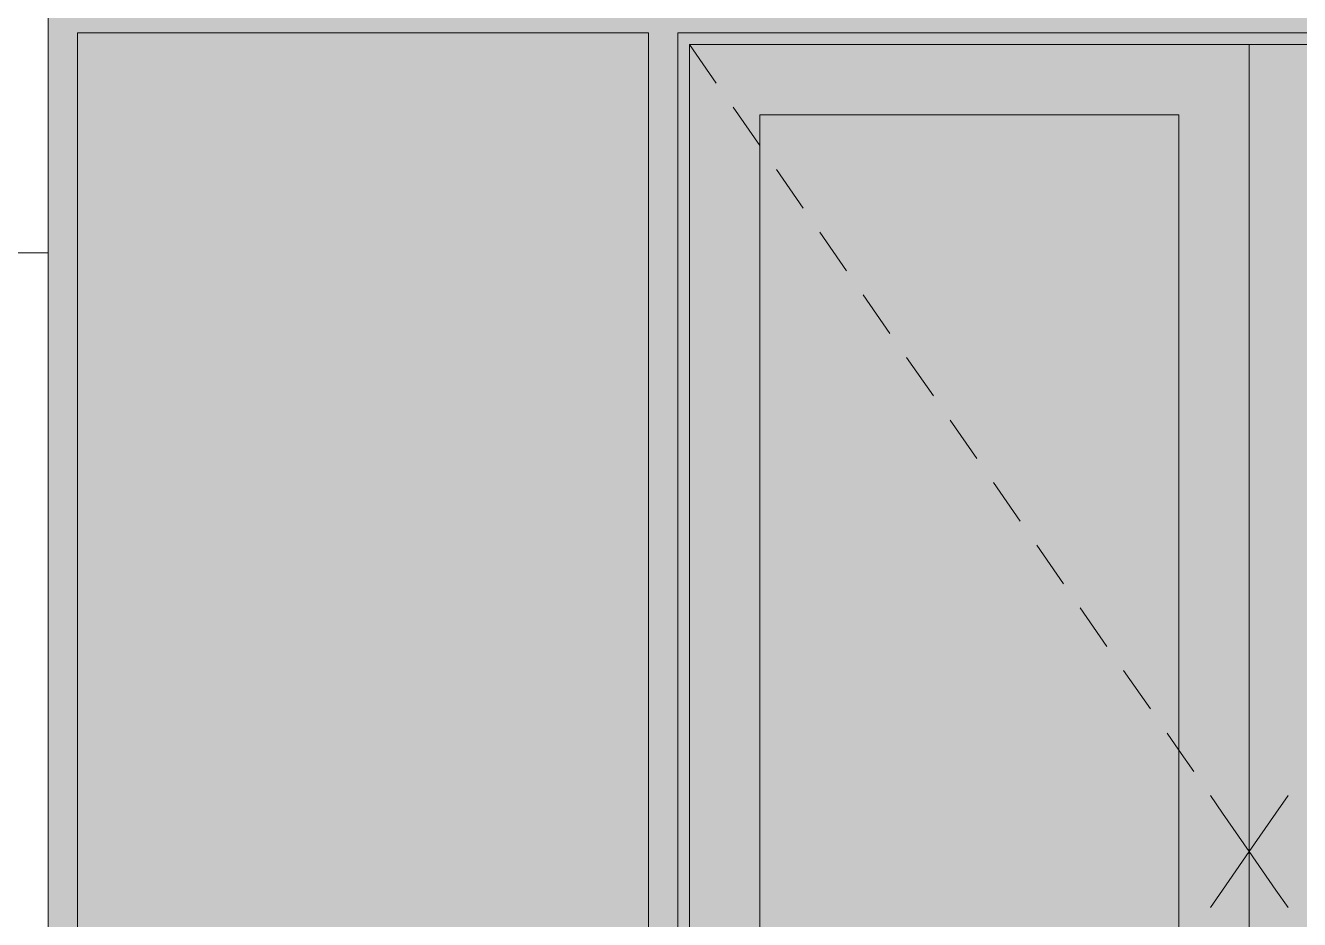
# Model space of a CAD drawing. Header units: millimetres. Extents: x 1499747 to 4230374, y -28481 to 441852.
# Drawn here: x 4137387 to 4139561, y 365090 to 366616 of the extents above; entities that cross this region are included whole.
import ezdxf

# ---------------------------------------------------------------- set-up
doc = ezdxf.new("R2010")
doc.units = ezdxf.units.MM
doc.header["$MEASUREMENT"] = 0
doc.layers.add('Чертеж и Рисунок', color=7, linetype='Continuous')

msp = doc.modelspace()

# ---------------------------------------------------------------- hatches: boundary and pattern name
at = {"layer": 'Чертеж и Рисунок', "linetype": 'Continuous', "lineweight": 0, "true_color": 0x4b4e54}
for points in [[(4138220.25047, 366603.3605), (4138220.25047, 366653.36058), (4137475.24933, 366653.36058), (4137425.24926, 366628.36054), (4137475.24933, 366603.3605)], [(4138450.25082, 366653.36058), (4138220.25047, 366653.36058), (4138220.25047, 366603.3605), (4138450.25082, 366603.3605), (4138475.25086, 366628.36054)], [(4139040.25172, 366603.3605), (4139040.25172, 366653.36058), (4138500.2509, 366653.36058), (4138475.25086, 366628.36054), (4138500.2509, 366603.3605)], [(4139040.25172, 366603.3605), (4139860.25298, 366603.3605), (4139860.25298, 366653.36058), (4139040.25172, 366653.36058)], [(4137475.24933, 366603.3605), (4137425.24926, 366628.36054), (4137425.24926, 366093.35972), (4137475.24933, 366093.35972)], [(4138450.25082, 366093.35972), (4138500.2509, 366093.35972), (4138500.2509, 366603.3605), (4138475.25086, 366628.36054), (4138450.25082, 366603.3605)], [(4137425.24926, 365623.359), (4137475.24933, 365623.359), (4137475.24933, 366093.35972), (4137425.24926, 366093.35972)], [(4138450.25082, 366093.35972), (4138450.25082, 365623.359), (4138500.2509, 365623.359), (4138500.2509, 366093.35972)], [(4137425.24926, 364333.35703), (4137475.24933, 364333.35703), (4137475.24933, 365623.359), (4137425.24926, 365623.359)], [(4138500.2509, 364333.35703), (4138500.2509, 365623.359), (4138450.25082, 365623.359), (4138450.25082, 364333.35703)]]:
    msp.add_hatch(color=251, dxfattribs=at).paths.add_polyline_path(points)
at = {"layer": 'Чертеж и Рисунок', "linetype": 'Continuous', "lineweight": 0, "true_color": 0x84adf9}
for points in [[(4137475.24933, 363878.35634), (4138425.25078, 363878.35634), (4138440.25081, 363863.35631), (4138450.25082, 363863.35631), (4138450.25082, 365623.359), (4138450.25082, 366093.35972), (4138450.25082, 366603.3605), (4137475.24933, 366603.3605)], [(4139355.2522, 363948.35644), (4139355.2522, 366463.36029), (4138640.25111, 366463.36029), (4138640.25111, 363948.35644)]]:
    msp.add_hatch(color=161, dxfattribs=at).paths.add_polyline_path(points)
at = {"layer": 'Чертеж и Рисунок', "linetype": 'Continuous', "lineweight": 0, "true_color": 0x2e2e2e}
for points in [[(4138500.2509, 363828.35626), (4138520.25093, 363828.35626), (4138520.25093, 366583.36047), (4138500.2509, 366603.3605)], [(4140450.25388, 366603.3605), (4138500.2509, 366603.3605), (4138520.25093, 366583.36047), (4140430.25385, 366583.36047)], [(4138520.25093, 363828.35626), (4138640.25111, 363948.35644), (4138640.25111, 366463.36029), (4138520.25093, 366583.36047)], [(4139475.25239, 366583.36047), (4138520.25093, 366583.36047), (4138640.25111, 366463.36029), (4139355.2522, 366463.36029)], [(4139475.25239, 366583.36047), (4139595.25257, 366463.36029), (4140310.25366, 366463.36029), (4140430.25385, 366583.36047)]]:
    msp.add_hatch(color=250, dxfattribs=at).paths.add_polyline_path(points)
h = msp.add_hatch(color=250, dxfattribs=at)
h.paths.add_polyline_path([(4139355.2522, 366463.3603), (4139355.2522, 363948.35643), (4139475.25237, 363828.35626), (4139475.25237, 366583.36047)])
h.paths.add_polyline_path([(4139398.25226, 364978.35803), (4139398.65228, 364983.05804), (4139399.85226, 364987.65805), (4139401.85227, 364991.85804), (4139404.55227, 364995.75805), (4139407.8523, 364999.05804), (4139411.75227, 365001.75804), (4139415.9523, 365003.75805), (4139420.55231, 365004.95807), (4139425.25232, 365005.35804), (4139429.95233, 365004.95807), (4139434.45234, 365003.75805), (4139438.75233, 365001.75804), (4139442.55234, 364999.05804), (4139445.95233, 364995.75805), (4139448.65234, 364991.85804), (4139450.55234, 364987.65805), (4139451.85236, 364983.05804), (4139452.25234, 364978.35803), (4139451.85236, 364973.75802), (4139450.55234, 364969.15801), (4139448.65234, 364964.85798), (4139445.95233, 364961.05801), (4139442.55234, 364957.75798), (4139438.75233, 364955.05798), (4139435.25233, 364953.35798), (4139435.25233, 364703.45759), (4139438.75233, 364701.7576), (4139442.55234, 364699.0576), (4139445.95233, 364695.75757), (4139448.65234, 364691.85759), (4139450.55234, 364687.65756), (4139451.85236, 364683.05755), (4139452.25234, 364678.35754), (4139451.85236, 364673.75753), (4139450.55234, 364669.15753), (4139448.65234, 364664.85753), (4139445.95233, 364661.05752), (4139442.55234, 364657.75753), (4139438.75233, 364655.05753), (4139434.45234, 364653.05752), (4139429.95233, 364651.85751), (4139425.25232, 364651.35752), (4139420.55231, 364651.85751), (4139415.9523, 364653.05752), (4139411.75227, 364655.05753), (4139407.8523, 364657.75753), (4139404.55227, 364661.05752), (4139401.85227, 364664.85753), (4139399.85226, 364669.15753), (4139398.65228, 364673.75753), (4139398.25226, 364678.35754), (4139398.65228, 364683.05755), (4139399.85226, 364687.65756), (4139401.85227, 364691.85759), (4139404.55227, 364695.75757), (4139407.8523, 364699.0576), (4139411.75227, 364701.7576), (4139415.25231, 364703.45759), (4139415.25231, 364953.35798), (4139411.75227, 364955.05798), (4139407.8523, 364957.75798), (4139404.55227, 364961.05801), (4139401.85227, 364964.85798), (4139399.85226, 364969.15801), (4139398.65228, 364973.75802)], flags=0)
h = msp.add_hatch(color=250, dxfattribs=at)
h.paths.add_polyline_path([(4139475.25239, 366583.36047), (4139475.25239, 363828.35626), (4139595.25256, 363948.35643), (4139595.25256, 366463.3603)])
h.paths.add_polyline_path([(4139498.25243, 364678.35754), (4139498.65244, 364683.05755), (4139499.85242, 364687.65756), (4139501.85243, 364691.85759), (4139504.55243, 364695.75757), (4139507.85246, 364699.0576), (4139511.75243, 364701.7576), (4139515.25243, 364703.45759), (4139515.25243, 364953.35798), (4139511.75243, 364955.05798), (4139507.85246, 364957.75798), (4139504.55243, 364961.05801), (4139501.85243, 364964.85798), (4139499.85242, 364969.15801), (4139498.65244, 364973.75802), (4139498.25243, 364978.35803), (4139498.65244, 364983.05804), (4139499.85242, 364987.65805), (4139501.85243, 364991.85804), (4139504.55243, 364995.75805), (4139507.85246, 364999.05804), (4139511.75243, 365001.75804), (4139515.95246, 365003.75805), (4139520.55247, 365004.95807), (4139525.25248, 365005.35804), (4139529.95245, 365004.95807), (4139534.4525, 365003.75805), (4139538.75249, 365001.75804), (4139542.5525, 364999.05804), (4139545.9525, 364995.75805), (4139548.6525, 364991.85804), (4139550.5525, 364987.65805), (4139551.85252, 364983.05804), (4139552.2525, 364978.35803), (4139551.85252, 364973.75802), (4139550.5525, 364969.15801), (4139548.6525, 364964.85798), (4139545.9525, 364961.05801), (4139542.5525, 364957.75798), (4139538.75249, 364955.05798), (4139535.25249, 364953.35798), (4139535.25249, 364703.45759), (4139538.75249, 364701.7576), (4139542.5525, 364699.0576), (4139545.9525, 364695.75757), (4139548.6525, 364691.85759), (4139550.5525, 364687.65756), (4139551.85252, 364683.05755), (4139552.2525, 364678.35754), (4139551.85252, 364673.75753), (4139550.5525, 364669.15753), (4139548.6525, 364664.85753), (4139545.9525, 364661.05752), (4139542.5525, 364657.75753), (4139538.75249, 364655.05753), (4139534.4525, 364653.05752), (4139529.95245, 364651.85751), (4139525.25248, 364651.35752), (4139520.55247, 364651.85751), (4139515.95246, 364653.05752), (4139511.75243, 364655.05753), (4139507.85246, 364657.75753), (4139504.55243, 364661.05752), (4139501.85243, 364664.85753), (4139499.85242, 364669.15753), (4139498.65244, 364673.75753)], flags=0)

# ---------------------------------------------------------------- linework, layer by layer
at = {"layer": 'Чертеж и Рисунок', "color": 7, "linetype": 'Continuous', "lineweight": 5}
for points in [[(4137425.24926, 363828.35626), (4137425.24926, 368078.36275)], [(4137475.24933, 366093.35972), (4137475.24933, 366603.3605)], [(4138220.25047, 366603.3605), (4137475.24933, 366603.3605)], [(4138450.25082, 366603.3605), (4138220.25047, 366603.3605)], [(4138450.25082, 366093.35972), (4138450.25082, 366603.3605)], [(4138500.2509, 366093.35972), (4138500.2509, 366603.3605)], [(4139040.25172, 366603.3605), (4138500.2509, 366603.3605)], [(4139860.25298, 366603.3605), (4139040.25172, 366603.3605)], [(4138520.25093, 363828.35626), (4138520.25093, 366583.36047)], [(4138520.25093, 366583.36047), (4139475.25239, 366583.36047)], [(4139475.25239, 366583.36047), (4139475.25239, 363828.35626)], [(4139475.25239, 366583.36047), (4140430.25385, 366583.36047)], [(4138640.25111, 366463.36029), (4138640.25111, 363948.35644)], [(4139355.2522, 366463.36029), (4138640.25111, 366463.36029)], [(4139355.2522, 363948.35644), (4139355.2522, 366463.36029)], [(4137475.24933, 365623.359), (4137475.24933, 366093.35972)], [(4138450.25082, 365623.359), (4138450.25082, 366093.35972)], [(4138500.2509, 365623.359), (4138500.2509, 366093.35972)], [(4137475.24933, 364333.35703), (4137475.24933, 365623.359)], [(4138450.25082, 365623.359), (4138450.25082, 364333.35703)], [(4138500.2509, 365623.359), (4138500.2509, 364333.35703)]]:
    msp.add_lwpolyline(points, dxfattribs=at)
at = {"layer": 'Чертеж и Рисунок', "color": 23, "linetype": 'Continuous', "lineweight": 5, "true_color": 0xbf8080}
for points in [[(4138520.25093, 366583.36047), (4138565.751, 366517.66037)], [(4138594.25104, 366476.56031), (4138639.85111, 366410.8602)], [(4138668.35116, 366369.76014), (4138713.95123, 366303.96004)], [(4138742.45127, 366262.85998), (4138788.05134, 366197.15988)], [(4138816.45138, 366156.05982), (4138862.05145, 366090.35972)], [(4138890.55149, 366049.25965), (4138936.15156, 365983.45955)], [(4138964.65161, 365942.35949), (4139010.25168, 365876.65939)], [(4139038.65172, 365835.55933), (4139084.25179, 365769.75923)], [(4139112.75183, 365728.75916), (4139158.3519, 365662.95906)], [(4139186.85195, 365621.859), (4139232.45202, 365556.1589)], [(4139260.85206, 365515.05884), (4139306.45213, 365449.25874)], [(4139334.95217, 365408.15867), (4139355.2522, 365378.95863)], [(4139355.2522, 365378.95863), (4139380.55224, 365342.45857)], [(4139409.05229, 365301.35851), (4139429.65232, 365271.65846)], [(4139541.45249, 365301.35851), (4139520.75246, 365271.65846)], [(4139429.65232, 365271.65846), (4139475.25239, 365205.85836)], [(4139520.75246, 365271.65846), (4139475.25239, 365205.85836)], [(4139429.65232, 365140.15826), (4139475.25239, 365205.85836)], [(4139520.75246, 365140.15826), (4139475.25239, 365205.85836)], [(4139409.05229, 365110.45822), (4139429.65232, 365140.15826)], [(4139541.45249, 365110.45822), (4139520.75246, 365140.15826)]]:
    msp.add_lwpolyline(points, dxfattribs=at)
at = {"layer": 'Чертеж и Рисунок', "color": 253, "linetype": 'Continuous', "lineweight": 5, "true_color": 0xaaaaaa}
msp.add_lwpolyline([(4136187.74737, 366227.95993), (4137425.24926, 366227.95993)], dxfattribs=at)

doc.saveas('drawing.dxf')
